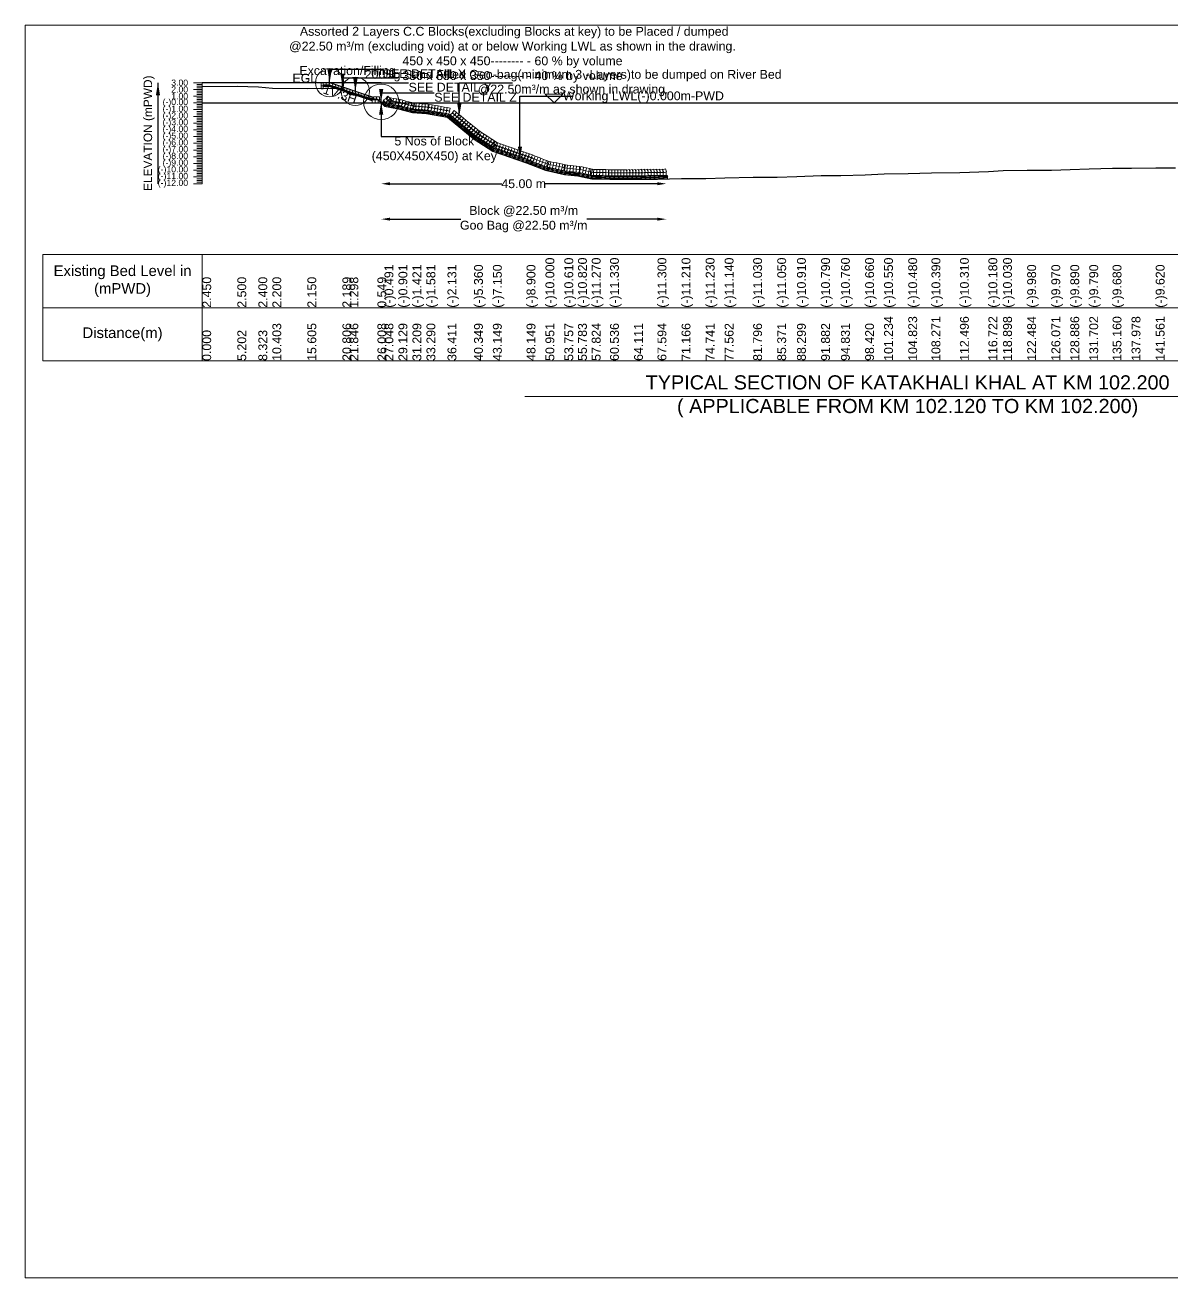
# Model space of a CAD drawing. Header units: inches. Extents: x 89000 to 845000, y -7071 to 31.
# Drawn here: x 250000 to 256471, y -7071 to 0 of the extents above; entities that cross this region are included whole.
import ezdxf

# ---------------------------------------------------------------- set-up
doc = ezdxf.new("R2010")
doc.units = ezdxf.units.IN
doc.header["$LTSCALE"] = 7
doc.header["$MEASUREMENT"] = 0
for name, color, linetype, lineweight in [('Cross section Data Border', 7, 'Continuous', 9), ('Cross Section Labels', 7, 'Continuous', 9), ('Existing_Bed_Level for Xsection', 7, 'Continuous', 25), ('Long Section Labels', 7, 'Continuous', 9)]:
    doc.layers.add(name, color=color, linetype=linetype, lineweight=lineweight)
doc.styles.get("Standard").update_dxf_attribs({"font": 'arial.ttf'})
doc.dimstyles.new('Appron Lebeling Style', dxfattribs={"dimtxt": 50, "dimasz": 50, "dimexe": 0.18, "dimexo": 0.0625, "dimgap": 0.09, "dimtad": 0, "dimtih": 1, "dimtoh": 1, "dimdec": 4, "dimzin": 0, "dimdsep": 46, "dimtxsty": 'Standard', "dimcen": 0.09, "dimse1": 1, "dimse2": 1, "dimadec": 0, "dimazin": 0, "dimtfac": 1, "dimtdec": 4, "dimtofl": 0, "dimtmove": 0, "dimatfit": 3, "dimfxl": 1, "dimtolj": 1, "dimtzin": 0, "dimarcsym": 0})
doc.dimstyles.get("Standard").update_dxf_attribs({"dimtxt": 0.18, "dimasz": 0.18, "dimexe": 0.18, "dimexo": 0.0625, "dimgap": 0.09, "dimtad": 0, "dimtih": 1, "dimtoh": 1, "dimdec": 4, "dimzin": 0, "dimdsep": 46, "dimtxsty": 'Standard', "dimcen": 0.09, "dimadec": 0, "dimazin": 0, "dimtfac": 1, "dimtdec": 4, "dimtofl": 0, "dimtmove": 0, "dimatfit": 3, "dimfxl": 1, "dimtolj": 1, "dimtzin": 0, "dimarcsym": 0})

# ---------------------------------------------------------------- blocks, each defined once
blk = doc.blocks.new('*D283')
at = {"layer": 'Cross Section Labels', "color": 0, "lineweight": -2, "transparency": 16777216}
for p, q in [((252059.2, -895.5), (252689.8, -895.5)), ((253567.6, -895.5), (252937, -895.5))]:
    blk.add_line(p, q, dxfattribs=at)
at = {"layer": 'Cross Section Labels', "color": 0, "transparency": 16777216}
for points in [[(252059.2, -887.1), (252059.2, -903.8), (252009.2, -895.5)], [(253567.6, -887.1), (253567.6, -903.8), (253617.6, -895.5)]]:
    blk.add_solid(points, dxfattribs=at)
at = {"layer": 'Defpoints', "color": 0, "transparency": 16777216}
for p in [(252009.2, -439.5), (253617.6, -867.6), (253617.6, -895.5)]:
    blk.add_point(p, dxfattribs=at)
at = {"layer": 'Cross Section Labels', "color": 0, "transparency": 16777216, "insert": (252813.4, -895.5), "char_height": 50, "attachment_point": 5}
blk.add_mtext('\\A1;45.00 m', dxfattribs=at)
blk = doc.blocks.new('*D284')
at = {"layer": 'Cross Section Labels', "color": 0, "lineweight": -2, "transparency": 16777216}
for p, q in [((252059.2, -1095.5), (252457.8, -1095.5)), ((253567.6, -1095.5), (253169, -1095.5))]:
    blk.add_line(p, q, dxfattribs=at)
at = {"layer": 'Cross Section Labels', "color": 0, "transparency": 16777216}
for points in [[(252059.2, -1087.1), (252059.2, -1103.8), (252009.2, -1095.5)], [(253567.6, -1087.1), (253567.6, -1103.8), (253617.6, -1095.5)]]:
    blk.add_solid(points, dxfattribs=at)
at = {"layer": 'Defpoints', "color": 0, "transparency": 16777216}
for p in [(252009.2, -439.5), (253617.6, -867.6), (253617.6, -1095.5)]:
    blk.add_point(p, dxfattribs=at)
at = {"layer": 'Cross Section Labels', "color": 0, "transparency": 16777216, "insert": (252813.4, -1095.5), "char_height": 50, "attachment_point": 5}
blk.add_mtext('\\A1;Block @22.50 m³/m ^JGoo Bag @22.50 m³/m ', dxfattribs=at)

msp = doc.modelspace()

# ---------------------------------------------------------------- linework, layer by layer
at = {"layer": 'Cross section Data Border'}
msp.add_lwpolyline([(250100, -1295.46), (259059.38323, -1295.46), (259059.38323, -1895.46), (250100, -1895.46)], close=True, dxfattribs=at)
for points in [[(251000, -1295.46), (251000, -1895.46)], [(250100, -1595.46), (259059.38323, -1595.46)]]:
    msp.add_lwpolyline(points, dxfattribs=at)
at = {"layer": 'Cross Section Labels'}
for points in [[(250000, 0), (260000, 0), (260000, -7071), (250000, -7071)], [(252985.1585, -439.46), (253035.1585, -389.46), (252935.1585, -389.46)]]:
    msp.add_lwpolyline(points, close=True, dxfattribs=at)
msp.add_lwpolyline([(252819.69162, -2095.46), (254979.69162, -2095.46), (257139.69162, -2095.46)], dxfattribs=at)
for centre, radius in [((251718.4585, -325.46), 80), ((251863.8085, -373.91), 80), ((252009.1585, -433.76), 100)]:
    msp.add_circle(centre, radius, dxfattribs=at)
at = {"layer": 'Existing_Bed_Level for Xsection'}
for points in [[(252009.1585, -325.46), (251000, -325.46)], [(251000, -346.36), (251197.65854, -344.46), (251316.2653, -348.26), (251395.31732, -355.86), (251592.97586, -357.76), (251790.63461, -356.278), (251830.16074, -390.136), (251988.29339, -418.598), (252027.81928, -458.118), (252106.8999, -473.698), (252185.95192, -493.458), (252265.00395, -499.538), (252383.6107, -520.438), (252533.26677, -643.14), (252639.65022, -711.16), (252829.64908, -777.66), (252936.15537, -819.46), (253042.76369, -842.64), (253119.74557, -850.62), (253197.31634, -867.72), (253300.356, -870), (253436.20436, -870), (253568.57595, -868.86), (253704.29961, -865.44), (253840.14689, -866.2), (253947.37243, -862.78), (254108.24372, -858.6), (254244.09016, -859.36), (254355.36915, -854.04), (254491.52632, -849.48), (254603.5795, -848.34), (254739.96673, -844.54), (254846.88563, -840.36), (254983.27993, -837.7), (255114.31084, -834.28), (255274.84275, -831.24), (255435.4246, -826.3), (255518.11558, -820.6), (255654.38528, -818.7), (255790.69727, -818.32), (255897.67518, -815.28), (256004.67462, -811.48), (256136.07582, -807.3), (256243.16743, -807.3), (256379.32362, -805.02), (256491.24756, -805.78)], [(251966.4085, -408.11), (251720.21353, -326.04501), (251718.4585, -325.46), (251716.60853, -325.46), (251682.40853, -325.46)], [(251682.40853, -336.86), (251716.60853, -336.86), (251966.4085, -420.12666)], [(251682.40853, -340.66), (251715.99187, -340.66), (251961.09187, -422.36)], [(251682.40853, -344.46), (251715.37522, -344.46), (251957.8585, -425.28776)], [(251000, -439.46), (258959.38323, -439.46)]]:
    msp.add_lwpolyline(points, dxfattribs=at)
at = {"layer": 'Long Section Labels'}
for points in [[(251000, -325.46), (250950, -325.46)], [(251000, -334.96), (250970, -334.96)], [(251000, -344.46), (250970, -344.46)], [(251000, -895.46), (251000, -857.46), (251000, -819.46), (251000, -781.46), (251000, -743.46), (251000, -705.46), (251000, -667.46), (251000, -629.46), (251000, -591.46), (251000, -553.46), (251000, -515.46), (251000, -477.46), (251000, -439.46), (251000, -401.46), (251000, -363.46), (251000, -325.46)], [(251000, -363.46), (250950, -363.46)], [(251000, -401.46), (250950, -401.46)], [(251000, -353.96), (250970, -353.96)], [(251000, -372.96), (250970, -372.96)], [(251000, -382.46), (250970, -382.46)], [(251000, -391.96), (250970, -391.96)], [(251000, -410.96), (250970, -410.96)], [(251000, -420.46), (250970, -420.46)], [(251000, -439.46), (250950, -439.46)], [(251000, -477.46), (250950, -477.46)], [(251000, -429.96), (250970, -429.96)], [(251000, -448.96), (250970, -448.96)], [(251000, -458.46), (250970, -458.46)], [(251000, -467.96), (250970, -467.96)], [(251000, -486.96), (250970, -486.96)], [(251000, -515.46), (250950, -515.46)], [(251000, -553.46), (250950, -553.46)], [(251000, -496.46), (250970, -496.46)], [(251000, -505.96), (250970, -505.96)], [(251000, -524.96), (250970, -524.96)], [(251000, -534.46), (250970, -534.46)], [(251000, -543.96), (250970, -543.96)], [(251000, -562.96), (250970, -562.96)], [(251000, -591.46), (250950, -591.46)], [(251000, -629.46), (250950, -629.46)], [(251000, -572.46), (250970, -572.46)], [(251000, -581.96), (250970, -581.96)], [(251000, -600.96), (250970, -600.96)], [(251000, -610.46), (250970, -610.46)], [(251000, -619.96), (250970, -619.96)], [(251000, -667.46), (250950, -667.46)], [(251000, -705.46), (250950, -705.46)], [(251000, -638.96), (250970, -638.96)], [(251000, -648.46), (250970, -648.46)], [(251000, -657.96), (250970, -657.96)], [(251000, -676.96), (250970, -676.96)], [(251000, -686.46), (250970, -686.46)], [(251000, -695.96), (250970, -695.96)], [(251000, -743.46), (250950, -743.46)], [(251000, -714.96), (250970, -714.96)], [(251000, -724.46), (250970, -724.46)], [(251000, -733.96), (250970, -733.96)], [(251000, -752.96), (250970, -752.96)], [(251000, -762.46), (250970, -762.46)], [(251000, -771.96), (250970, -771.96)], [(251000, -781.46), (250950, -781.46)], [(251000, -819.46), (250950, -819.46)], [(251000, -790.96), (250970, -790.96)], [(251000, -800.46), (250970, -800.46)], [(251000, -809.96), (250970, -809.96)], [(251000, -828.96), (250970, -828.96)], [(251000, -838.46), (250970, -838.46)], [(251000, -847.96), (250970, -847.96)], [(251000, -857.46), (250950, -857.46)], [(251000, -895.46), (250950, -895.46)], [(251000, -866.96), (250970, -866.96)], [(251000, -876.46), (250970, -876.46)], [(251000, -885.96), (250970, -885.96)]]:
    msp.add_lwpolyline(points, dxfattribs=at)
for points in [[(251682.40853, -325.46), (251671.00853, -325.46), (251671.00853, -342.56), (251682.40853, -342.56)], [(251682.40853, -342.56), (251671.00853, -342.56), (251671.00853, -359.66), (251682.40853, -359.66)], [(251699.50853, -325.46), (251682.40853, -325.46), (251682.40853, -336.86), (251699.50853, -336.86)], [(251716.60853, -325.46), (251699.50853, -325.46), (251699.50853, -336.86), (251716.60853, -336.86)], [(251736.43601, -331.45251), (251720.21353, -326.04501), (251716.60853, -336.86), (251732.83101, -342.26749)], [(251752.6585, -336.86), (251736.43601, -331.45251), (251732.83101, -342.26749), (251749.0535, -347.67499)], [(251768.88098, -342.26749), (251752.6585, -336.86), (251749.0535, -347.67499), (251765.27598, -353.08248)], [(251785.10346, -347.67499), (251768.88098, -342.26749), (251765.27598, -353.08248), (251781.49847, -358.48998)], [(251801.32595, -353.08248), (251785.10346, -347.67499), (251781.49847, -358.48998), (251797.72095, -363.89747)], [(251817.54843, -358.48998), (251801.32595, -353.08248), (251797.72095, -363.89747), (251813.94344, -369.30497)], [(251833.77092, -363.89747), (251817.54843, -358.48998), (251813.94344, -369.30497), (251830.16592, -374.71246)], [(251849.9934, -369.30497), (251833.77092, -363.89747), (251830.16592, -374.71246), (251846.3884, -380.11996)], [(251866.21589, -374.71246), (251849.9934, -369.30497), (251846.3884, -380.11996), (251862.61089, -385.52745)], [(251882.43837, -380.11996), (251866.21589, -374.71246), (251862.61089, -385.52745), (251878.83337, -390.93495)], [(251898.66085, -385.52745), (251882.43837, -380.11996), (251878.83337, -390.93495), (251895.05586, -396.34244)], [(251914.88334, -390.93495), (251898.66085, -385.52745), (251895.05586, -396.34244), (251911.27834, -401.74994)], [(251931.10582, -396.34244), (251914.88334, -390.93495), (251911.27834, -401.74994), (251927.50083, -407.15743)], [(251947.32831, -401.74994), (251931.10582, -396.34244), (251927.50083, -407.15743), (251943.72331, -412.56493)], [(251963.55079, -407.15743), (251947.32831, -401.74994), (251943.72331, -412.56493), (251959.9458, -417.97242)], [(251974.9585, -422.36), (251957.8585, -422.36), (251957.8585, -439.46), (251974.9585, -439.46)], [(251983.5085, -405.26), (251966.4085, -405.26), (251966.4085, -422.36), (251983.5085, -422.36)], [(251992.0585, -422.36), (251974.9585, -422.36), (251974.9585, -439.46), (251992.0585, -439.46)], [(252000.6085, -405.26), (251983.5085, -405.26), (251983.5085, -422.36), (252000.6085, -422.36)], [(252009.1585, -422.36), (251992.0585, -422.36), (251992.0585, -439.46), (252009.1585, -439.46)], [(252046.63185, -428.88534), (252038.08372, -414.07523), (252023.27361, -422.62336), (252031.82174, -437.43347)], [(252059.13488, -413.66102), (252047.04245, -401.5704), (252034.95183, -413.66282), (252047.04426, -425.75345)], [(252060.71465, -429.97213), (252045.36585, -422.43394), (252037.82766, -437.78274), (252053.17646, -445.32093)], [(252062.61801, -410.3639), (252045.84052, -407.0585), (252042.53511, -423.83599), (252059.31261, -427.14139)], [(252071.22731, -425.75164), (252059.13488, -413.66102), (252047.04426, -425.75345), (252059.13668, -437.84407)], [(252079.3955, -413.6693), (252062.61801, -410.3639), (252059.31261, -427.14139), (252076.0901, -430.4468)], [(252096.173, -416.97471), (252079.3955, -413.6693), (252076.0901, -430.4468), (252092.8676, -433.7522)], [(252112.95049, -420.28011), (252096.173, -416.97471), (252092.8676, -433.7522), (252109.64509, -437.0576)], [(252132.22458, -424.7997), (252115.63499, -420.65293), (252111.48823, -437.24252), (252128.07781, -441.38929)], [(252058.72428, -440.97596), (252050.17615, -426.16585), (252035.36603, -434.71398), (252043.91417, -449.5241)], [(252077.49215, -433.27754), (252062.14335, -425.73935), (252054.60516, -441.08815), (252069.95396, -448.62634)], [(252094.26964, -436.58294), (252078.92084, -429.04475), (252071.38265, -444.39355), (252086.73145, -451.93174)], [(252111.04714, -439.88834), (252095.69833, -432.35015), (252088.16015, -447.69895), (252103.50895, -455.23714)], [(252129.33541, -444.28709), (252114.38603, -435.98492), (252106.08386, -450.9343), (252121.03324, -459.23647)], [(252145.925, -448.43385), (252130.97561, -440.13169), (252122.67345, -455.08107), (252137.62283, -463.38324)], [(252148.81416, -428.94647), (252132.22458, -424.7997), (252128.07781, -441.38929), (252144.6674, -445.53605)], [(252162.51458, -452.58062), (252147.5652, -444.27845), (252139.26303, -459.22783), (252154.21241, -467.53)], [(252165.40375, -433.09323), (252148.81416, -428.94647), (252144.6674, -445.53605), (252161.25698, -449.68282)], [(252179.10417, -456.72738), (252164.15478, -448.42522), (252155.85262, -463.3746), (252170.802, -471.67677)], [(252181.99333, -437.24), (252165.40375, -433.09323), (252161.25698, -449.68282), (252177.84657, -453.82958)], [(252195.69375, -460.87415), (252180.74437, -452.57198), (252172.4422, -467.52136), (252187.39158, -475.82353)], [(252198.58292, -441.38676), (252181.99333, -437.24), (252177.84657, -453.82958), (252194.43615, -457.97635)], [(252207.15171, -461.01451), (252191.02355, -455.33187), (252185.34091, -471.46003), (252201.46907, -477.14267)], [(252206.7381, -441.31845), (252189.68845, -440.00714), (252188.37714, -457.05679), (252205.42679, -458.3681)], [(252224.20135, -462.32582), (252208.07319, -456.64318), (252202.39055, -472.77134), (252218.51872, -478.45398)], [(252223.78775, -442.62977), (252206.7381, -441.31845), (252205.42679, -458.3681), (252222.47643, -459.67941)], [(252241.251, -463.63713), (252225.12284, -457.95449), (252219.4402, -474.08265), (252235.56836, -479.76529)], [(252240.83739, -443.94108), (252223.78775, -442.62977), (252222.47643, -459.67941), (252239.52608, -460.99073)], [(252258.30065, -464.94844), (252242.17249, -459.2658), (252236.48985, -475.39397), (252252.61801, -481.07661)], [(252257.88704, -445.25239), (252240.83739, -443.94108), (252239.52608, -460.99073), (252256.57573, -462.30204)], [(252275.3503, -466.25975), (252259.22213, -460.57712), (252253.53949, -476.70528), (252269.66766, -482.38792)], [(252274.93669, -446.5637), (252257.88704, -445.25239), (252256.57573, -462.30204), (252273.62537, -463.61335)], [(252295.38638, -470.39468), (252279.88917, -463.16652), (252272.66101, -478.66373), (252288.15822, -485.8919)], [(252296.89524, -450.75215), (252280.0547, -447.78464), (252277.08718, -464.62518), (252293.92772, -467.59269)], [(252312.22692, -473.3622), (252296.72971, -466.13403), (252289.50155, -481.63125), (252304.99876, -488.85941)], [(252313.73578, -453.71967), (252296.89524, -450.75215), (252293.92772, -467.59269), (252310.76826, -470.56021)], [(252329.06747, -476.32971), (252313.57025, -469.10155), (252306.34209, -484.59876), (252321.8393, -491.82693)], [(252330.57632, -456.68718), (252313.73578, -453.71967), (252310.76826, -470.56021), (252327.60881, -473.52772)], [(252345.90801, -479.29723), (252330.41079, -472.06906), (252323.18263, -487.56628), (252338.67985, -494.79444)], [(252347.41686, -459.6547), (252330.57632, -456.68718), (252327.60881, -473.52772), (252344.44935, -476.49524)], [(252362.74855, -482.26474), (252347.25133, -475.03658), (252340.02317, -490.53379), (252355.52039, -497.76196)], [(252364.25741, -462.62221), (252347.41686, -459.6547), (252344.44935, -476.49524), (252361.28989, -479.46275)], [(252379.58909, -485.23226), (252364.09188, -478.00409), (252356.86372, -493.50131), (252372.36093, -500.72947)], [(252381.09795, -465.58973), (252364.25741, -462.62221), (252361.28989, -479.46275), (252378.13043, -482.43027)], [(252396.42963, -488.19977), (252380.93242, -480.97161), (252373.70426, -496.46882), (252389.20147, -503.69699)], [(252397.93849, -468.55724), (252381.09795, -465.58973), (252378.13043, -482.43027), (252394.97097, -485.39778)], [(252434.75495, -493.08409), (252421.53138, -482.24218), (252410.68946, -495.46575), (252423.91303, -506.30766)], [(252447.97852, -503.92601), (252434.75495, -493.08409), (252423.91303, -506.30766), (252437.1366, -517.14958)], [(252423.81084, -509.46494), (252413.84673, -495.56794), (252399.94973, -505.53204), (252409.91384, -519.42904)], [(252437.03441, -520.30685), (252427.0703, -506.40985), (252413.1733, -516.37396), (252423.13741, -530.27096)], [(252450.25798, -531.14877), (252440.29387, -517.25177), (252426.39688, -527.21588), (252436.36098, -541.11288)], [(252461.20209, -514.76793), (252447.97852, -503.92601), (252437.1366, -517.14958), (252450.36017, -527.9915)], [(252463.48155, -541.99069), (252453.51745, -528.09369), (252439.62045, -538.0578), (252449.58455, -551.95479)], [(252474.42566, -525.60984), (252461.20209, -514.76793), (252450.36017, -527.9915), (252463.58374, -538.83341)], [(252476.70512, -552.8326), (252466.74102, -538.93561), (252452.84402, -548.89971), (252462.80812, -562.79671)], [(252487.64923, -536.45176), (252474.42566, -525.60984), (252463.58374, -538.83341), (252476.80732, -549.67533)], [(252489.92869, -563.67452), (252479.96459, -549.77752), (252466.06759, -559.74163), (252476.0317, -573.63863)], [(252500.8728, -547.29368), (252487.64923, -536.45176), (252476.80732, -549.67533), (252490.03089, -560.51725)], [(252503.15227, -574.51644), (252493.18816, -560.61944), (252479.29116, -570.58355), (252489.25527, -584.48055)], [(252514.09637, -558.13559), (252500.8728, -547.29368), (252490.03089, -560.51725), (252503.25446, -571.35917)], [(252527.31995, -568.97751), (252514.09637, -558.13559), (252503.25446, -571.35917), (252516.47803, -582.20108)], [(252516.37584, -585.35836), (252506.41173, -571.46136), (252492.51473, -581.42546), (252502.47884, -595.32246)], [(252529.59941, -596.20027), (252519.6353, -582.30327), (252505.7383, -592.26738), (252515.70241, -606.16438)], [(252540.54352, -579.81943), (252527.31995, -568.97751), (252516.47803, -582.20108), (252529.7016, -593.043)], [(252542.82298, -607.04219), (252532.85887, -593.14519), (252518.96187, -603.1093), (252528.92598, -617.0063)], [(252553.76709, -590.66135), (252540.54352, -579.81943), (252529.7016, -593.043), (252542.92517, -603.88492)], [(252556.04655, -617.88411), (252546.08244, -603.98711), (252532.18545, -613.95121), (252542.14955, -627.84821)], [(252566.99066, -601.50326), (252553.76709, -590.66135), (252542.92517, -603.88492), (252556.14874, -614.72683)], [(252567.32513, -624.5919), (252555.79583, -611.96316), (252543.16709, -623.49247), (252554.69639, -636.12121)], [(252576.26684, -607.03766), (252561.85998, -597.82613), (252552.64845, -612.23299), (252567.05531, -621.44452)], [(252581.732, -633.80344), (252570.20269, -621.1747), (252557.57395, -632.704), (252569.10326, -645.33274)], [(252590.6737, -616.24919), (252576.26684, -607.03766), (252567.05531, -621.44452), (252581.46217, -630.65606)], [(252596.13886, -643.01497), (252584.60955, -630.38623), (252571.98081, -641.91554), (252583.51012, -654.54428)], [(252605.08056, -625.46073), (252590.6737, -616.24919), (252581.46217, -630.65606), (252595.86903, -639.86759)], [(252619.48743, -634.67226), (252605.08056, -625.46073), (252595.86903, -639.86759), (252610.27589, -649.07912)], [(252633.89429, -643.88379), (252619.48743, -634.67226), (252610.27589, -649.07912), (252624.68275, -658.29066)], [(252610.54572, -652.2265), (252599.01641, -639.59776), (252586.38767, -651.12707), (252597.91698, -663.75581)], [(252624.95258, -661.43804), (252613.42327, -648.8093), (252600.79453, -660.3386), (252612.32384, -672.96734)], [(252639.35944, -670.64957), (252627.83014, -658.02083), (252615.2014, -669.55013), (252626.7307, -682.17888)], [(252648.30115, -653.09533), (252633.89429, -643.88379), (252624.68275, -658.29066), (252639.08962, -667.50219)], [(252653.7663, -679.8611), (252642.237, -667.23236), (252629.60826, -678.76167), (252641.13756, -691.39041)], [(252662.32495, -683.10173), (252648.19895, -673.46503), (252638.56225, -687.59103), (252652.68825, -697.22773)], [(252662.70801, -662.30686), (252648.30115, -653.09533), (252639.08962, -667.50219), (252653.49648, -676.71372)], [(252666.98712, -663.96094), (252650.84715, -658.31192), (252645.19813, -674.45189), (252661.3381, -680.10091)], [(252678.46492, -688.75075), (252664.33892, -679.11405), (252654.70221, -693.24005), (252668.82822, -702.87676)], [(252683.12709, -669.60996), (252666.98712, -663.96094), (252661.3381, -680.10091), (252677.47806, -685.74993)], [(252694.60489, -694.39977), (252680.47888, -684.76307), (252670.84218, -698.88908), (252684.96819, -708.52578)], [(252699.26705, -675.25899), (252683.12709, -669.60996), (252677.47806, -685.74993), (252693.61803, -691.39895)], [(252710.74485, -700.0488), (252696.61885, -690.4121), (252686.98215, -704.5381), (252701.10815, -714.1748)], [(252715.40702, -680.90801), (252699.26705, -675.25899), (252693.61803, -691.39895), (252709.758, -697.04798)], [(252726.88482, -705.69782), (252712.75882, -696.06112), (252703.12212, -710.18712), (252717.24812, -719.82382)], [(252731.54699, -686.55703), (252715.40702, -680.90801), (252709.758, -697.04798), (252725.89796, -702.697)], [(252743.02479, -711.34684), (252728.89879, -701.71014), (252719.26208, -715.83614), (252733.38809, -725.47285)], [(252747.68695, -692.20605), (252731.54699, -686.55703), (252725.89796, -702.697), (252742.03793, -708.34602)], [(252763.82692, -697.85508), (252747.68695, -692.20605), (252742.03793, -708.34602), (252758.1779, -713.99504)], [(252779.96689, -703.5041), (252763.82692, -697.85508), (252758.1779, -713.99504), (252774.31787, -719.64407)], [(252796.10686, -709.15312), (252779.96689, -703.5041), (252774.31787, -719.64407), (252790.45783, -725.29309)], [(252759.16476, -716.99587), (252745.03875, -707.35916), (252735.40205, -721.48517), (252749.52806, -731.12187)], [(252775.30472, -722.64489), (252761.17872, -713.00819), (252751.54202, -727.13419), (252765.66802, -736.77089)], [(252791.44469, -728.29391), (252777.31869, -718.65721), (252767.68199, -732.78321), (252781.80799, -742.41991)], [(252807.58466, -733.94293), (252793.45866, -724.30623), (252783.82195, -738.43223), (252797.94796, -748.06894)], [(252812.24682, -714.80214), (252796.10686, -709.15312), (252790.45783, -725.29309), (252806.5978, -730.94211)], [(252823.72463, -739.59196), (252809.59862, -729.95525), (252799.96192, -744.08126), (252814.08792, -753.71796)], [(252828.38679, -720.45117), (252812.24682, -714.80214), (252806.5978, -730.94211), (252822.73777, -736.59113)], [(252839.86459, -745.24098), (252825.73859, -735.60428), (252816.10189, -749.73028), (252830.22789, -759.36698)], [(252844.52676, -726.10019), (252828.38679, -720.45117), (252822.73777, -736.59113), (252838.87774, -742.24016)], [(252856.98496, -751.89192), (252843.22832, -741.73491), (252833.07131, -755.49155), (252846.82795, -765.64856)], [(252862.358, -732.9384), (252846.44002, -726.69115), (252840.19277, -742.60912), (252856.11075, -748.85637)], [(252872.90294, -758.13917), (252859.1463, -747.98216), (252848.98928, -761.7388), (252862.74592, -771.89581)], [(252878.27597, -739.18565), (252862.358, -732.9384), (252856.11075, -748.85637), (252872.02872, -755.10362)], [(252887.94669, -761.35087), (252872.02872, -755.10362), (252865.78147, -771.02159), (252881.69945, -777.26884)], [(252894.19394, -745.4329), (252878.27597, -739.18565), (252872.02872, -755.10362), (252887.94669, -761.35087)], [(252903.86467, -767.59812), (252887.94669, -761.35087), (252881.69945, -777.26884), (252897.61742, -783.51609)], [(252910.11192, -751.68014), (252894.19394, -745.4329), (252887.94669, -761.35087), (252903.86467, -767.59812)], [(252919.78264, -773.84537), (252903.86467, -767.59812), (252897.61742, -783.51609), (252913.53539, -789.76334)], [(252926.02989, -757.92739), (252910.11192, -751.68014), (252903.86467, -767.59812), (252919.78264, -773.84537)], [(252935.70062, -780.09262), (252919.78264, -773.84537), (252913.53539, -789.76334), (252929.45337, -796.01059)], [(252941.94786, -764.17464), (252926.02989, -757.92739), (252919.78264, -773.84537), (252935.70062, -780.09262)], [(252957.86584, -770.42189), (252941.94786, -764.17464), (252935.70062, -780.09262), (252951.61859, -786.33986)], [(252966.4909, -771.22399), (252949.78132, -767.5908), (252946.14814, -784.30038), (252962.85771, -787.93356)], [(252983.20048, -774.85717), (252966.4909, -771.22399), (252962.85771, -787.93356), (252979.56729, -791.56675)], [(252999.91005, -778.49036), (252983.20048, -774.85717), (252979.56729, -791.56675), (252996.27687, -795.19994)], [(252951.61859, -786.33986), (252935.70062, -780.09262), (252929.45337, -796.01059), (252945.37134, -802.25784)], [(252962.85771, -787.93356), (252946.14814, -784.30038), (252942.51495, -801.00995), (252959.22453, -804.64314)], [(252979.56729, -791.56675), (252962.85771, -787.93356), (252959.22453, -804.64314), (252975.9341, -808.27633)], [(252996.27687, -795.19994), (252979.56729, -791.56675), (252975.9341, -808.27633), (252992.64368, -811.90951)], [(253012.98644, -798.83313), (252996.27687, -795.19994), (252992.64368, -811.90951), (253009.35326, -815.5427)], [(253016.61963, -782.12355), (252999.91005, -778.49036), (252996.27687, -795.19994), (253012.98644, -798.83313)], [(253029.69602, -802.46631), (253012.98644, -798.83313), (253009.35326, -815.5427), (253026.06283, -819.17589)], [(253033.32921, -785.75674), (253016.61963, -782.12355), (253012.98644, -798.83313), (253029.69602, -802.46631)], [(253046.4056, -806.0995), (253029.69602, -802.46631), (253026.06283, -819.17589), (253042.77241, -822.80908)], [(253050.03878, -789.38992), (253033.32921, -785.75674), (253029.69602, -802.46631), (253046.4056, -806.0995)], [(253059.35145, -807.68402), (253042.34259, -805.92087), (253040.57944, -822.92973), (253057.5883, -824.69288)], [(253061.1146, -790.67516), (253044.10574, -788.91201), (253042.34259, -805.92087), (253059.35145, -807.68402)], [(253076.36031, -809.44718), (253059.35145, -807.68402), (253057.5883, -824.69288), (253074.59716, -826.45603)], [(253078.12346, -792.43832), (253061.1146, -790.67516), (253059.35145, -807.68402), (253076.36031, -809.44718)], [(253093.36917, -811.21033), (253076.36031, -809.44718), (253074.59716, -826.45603), (253091.60602, -828.21919)], [(253095.13232, -794.20147), (253078.12346, -792.43832), (253076.36031, -809.44718), (253093.36917, -811.21033)], [(253110.37803, -812.97348), (253093.36917, -811.21033), (253091.60602, -828.21919), (253108.61488, -829.98234)], [(253112.14118, -795.96462), (253095.13232, -794.20147), (253093.36917, -811.21033), (253110.37803, -812.97348)], [(253127.38689, -814.73663), (253110.37803, -812.97348), (253108.61488, -829.98234), (253125.62374, -831.74549)], [(253129.15004, -797.72777), (253112.14118, -795.96462), (253110.37803, -812.97348), (253127.38689, -814.73663)], [(253148.10714, -819.51627), (253131.40807, -815.83506), (253127.72687, -832.53412), (253144.42593, -836.21533)], [(253151.78834, -802.8172), (253135.08928, -799.136), (253131.40807, -815.83506), (253148.10714, -819.51627)], [(253164.8062, -823.19747), (253148.10714, -819.51627), (253144.42593, -836.21533), (253161.12499, -839.89653)], [(253168.4874, -806.49841), (253151.78834, -802.8172), (253148.10714, -819.51627), (253164.8062, -823.19747)], [(253181.50526, -826.87868), (253164.8062, -823.19747), (253161.12499, -839.89653), (253177.82406, -843.57774)], [(253185.18647, -810.17961), (253168.4874, -806.49841), (253164.8062, -823.19747), (253181.50526, -826.87868)], [(253198.20433, -830.55988), (253181.50526, -826.87868), (253177.82406, -843.57774), (253194.52312, -847.25895)], [(253201.88553, -813.86082), (253185.18647, -810.17961), (253181.50526, -826.87868), (253198.20433, -830.55988)], [(253208.08842, -831.46943), (253190.99261, -831.09114), (253190.61432, -848.18696), (253207.71014, -848.56524)], [(253208.46671, -814.37361), (253191.37089, -813.99533), (253190.99261, -831.09114), (253208.08842, -831.46943)], [(253225.18424, -831.84771), (253208.08842, -831.46943), (253207.71014, -848.56524), (253224.80595, -848.94353)], [(253225.56252, -814.7519), (253208.46671, -814.37361), (253208.08842, -831.46943), (253225.18424, -831.84771)], [(253242.28005, -832.226), (253225.18424, -831.84771), (253224.80595, -848.94353), (253241.90177, -849.32182)], [(253242.65834, -815.13019), (253225.56252, -814.7519), (253225.18424, -831.84771), (253242.28005, -832.226)], [(253259.37587, -832.60429), (253242.28005, -832.226), (253241.90177, -849.32182), (253258.99758, -849.7001)], [(253259.75416, -815.50847), (253242.65834, -815.13019), (253242.28005, -832.226), (253259.37587, -832.60429)], [(253276.47168, -832.98257), (253259.37587, -832.60429), (253258.99758, -849.7001), (253276.0934, -850.07839)], [(253276.84997, -815.88676), (253259.75416, -815.50847), (253259.37587, -832.60429), (253276.47168, -832.98257)], [(253293.5675, -833.36086), (253276.47168, -832.98257), (253276.0934, -850.07839), (253293.18921, -850.45667)], [(253293.94579, -816.26504), (253276.84997, -815.88676), (253276.47168, -832.98257), (253293.5675, -833.36086)], [(253309.85863, -816.42), (253292.75863, -816.42), (253292.75863, -833.52), (253309.85863, -833.52)], [(253309.85863, -833.52), (253292.75863, -833.52), (253292.75863, -850.62), (253309.85863, -850.62)], [(253326.95863, -816.42), (253309.85863, -816.42), (253309.85863, -833.52), (253326.95863, -833.52)], [(253326.95863, -833.52), (253309.85863, -833.52), (253309.85863, -850.62), (253326.95863, -850.62)], [(253344.05863, -816.42), (253326.95863, -816.42), (253326.95863, -833.52), (253344.05863, -833.52)], [(253344.05863, -833.52), (253326.95863, -833.52), (253326.95863, -850.62), (253344.05863, -850.62)], [(253361.15863, -816.42), (253344.05863, -816.42), (253344.05863, -833.52), (253361.15863, -833.52)], [(253361.15863, -833.52), (253344.05863, -833.52), (253344.05863, -850.62), (253361.15863, -850.62)], [(253378.25863, -816.42), (253361.15863, -816.42), (253361.15863, -833.52), (253378.25863, -833.52)], [(253378.25863, -833.52), (253361.15863, -833.52), (253361.15863, -850.62), (253378.25863, -850.62)], [(253395.35863, -816.42), (253378.25863, -816.42), (253378.25863, -833.52), (253395.35863, -833.52)], [(253395.35863, -833.52), (253378.25863, -833.52), (253378.25863, -850.62), (253395.35863, -850.62)], [(253409.95229, -814.49722), (253393.43585, -818.92634), (253397.86497, -835.44278), (253414.38141, -831.01366)], [(253412.45863, -833.52), (253395.35863, -833.52), (253395.35863, -850.62), (253412.45863, -850.62)], [(253427.05229, -814.49722), (253410.53585, -818.92634), (253414.96497, -835.44278), (253431.48141, -831.01366)], [(253429.55863, -833.52), (253412.45863, -833.52), (253412.45863, -850.62), (253429.55863, -850.62)], [(253443.67402, -814.43083), (253427.19633, -819.00202), (253431.76752, -835.47971), (253448.24521, -830.90852)], [(253446.34408, -833.43132), (253429.24472, -833.57858), (253429.39198, -850.67795), (253446.49135, -850.53069)], [(253460.77339, -814.28357), (253444.2957, -818.85476), (253448.86689, -835.33245), (253465.34458, -830.76126)], [(253463.44345, -833.28406), (253446.34408, -833.43132), (253446.49135, -850.53069), (253463.59071, -850.38343)], [(253477.87275, -814.13631), (253461.39506, -818.7075), (253465.96625, -835.18519), (253482.44394, -830.614)], [(253480.54282, -833.1368), (253463.44345, -833.28406), (253463.59071, -850.38343), (253480.69008, -850.23616)], [(253494.97212, -813.98905), (253478.49443, -818.56024), (253483.06562, -835.03793), (253499.54331, -830.46673)], [(253497.64218, -832.98954), (253480.54282, -833.1368), (253480.69008, -850.23616), (253497.78944, -850.0889)], [(253512.07148, -813.84178), (253495.59379, -818.41297), (253500.16499, -834.89066), (253516.64267, -830.31947)], [(253514.74155, -832.84228), (253497.64218, -832.98954), (253497.78944, -850.0889), (253514.88881, -849.94164)], [(253529.17085, -813.69452), (253512.69316, -818.26571), (253517.26435, -834.7434), (253533.74204, -830.17221)], [(253531.84091, -832.69501), (253514.74155, -832.84228), (253514.88881, -849.94164), (253531.98818, -849.79438)], [(253546.27021, -813.54726), (253529.79253, -818.11845), (253534.36372, -834.59614), (253550.84141, -830.02495)], [(253548.94028, -832.54775), (253531.84091, -832.69501), (253531.98818, -849.79438), (253549.08754, -849.64712)], [(253563.36958, -813.4), (253546.89189, -817.97119), (253551.46308, -834.44888), (253567.94077, -829.87769)], [(253566.03965, -832.40049), (253548.94028, -832.54775), (253549.08754, -849.64712), (253566.18691, -849.49986)], [(253579.54533, -813.06319), (253563.1457, -817.90696), (253567.98946, -834.30659), (253584.3891, -829.46282)], [(253582.53006, -832.0168), (253565.43549, -832.44755), (253565.86624, -849.54213), (253582.96081, -849.11137)], [(253596.6399, -812.63244), (253580.24027, -817.47621), (253585.08404, -833.87584), (253601.48367, -829.03207)], [(253599.62463, -831.58605), (253582.53006, -832.0168), (253582.96081, -849.11137), (253600.05539, -848.68062)], [(253613.73448, -812.20168), (253597.33484, -817.04545), (253602.17861, -833.44508), (253618.57824, -828.60132)], [(253616.71921, -831.15529), (253599.62463, -831.58605), (253600.05539, -848.68062), (253617.14996, -848.24987)]]:
    msp.add_lwpolyline(points, close=True, dxfattribs=at)
for centre, major_axis in [((252020.3853, -446.11756), (8.94302, -8.94169)), ((252024.95287, -441.54931), (8.94302, -8.94169)), ((252029.52044, -436.98106), (8.94302, -8.94169)), ((252039.77662, -457.18168), (12.40789, -2.44453)), ((252041.02533, -450.84351), (12.40789, -2.44453)), ((252042.27403, -444.50535), (12.40789, -2.44453)), ((252064.5924, -462.07074), (12.40789, -2.44453)), ((252065.8411, -455.73257), (12.40789, -2.44453)), ((252067.08981, -449.39441), (12.40789, -2.44453)), ((252089.40817, -466.95979), (12.40789, -2.44453)), ((252090.65688, -460.62163), (12.40789, -2.44453)), ((252091.90559, -454.28347), (12.40789, -2.44453)), ((252114.30784, -472.22032), (12.26892, -3.06676)), ((252115.8744, -465.95315), (12.26892, -3.06676)), ((252117.44095, -459.68597), (12.26892, -3.06676)), ((252138.84568, -478.35385), (12.26892, -3.06676)), ((252140.41223, -472.08668), (12.26892, -3.06676)), ((252141.97879, -465.8195), (12.26892, -3.06676)), ((252163.38352, -484.48738), (12.26892, -3.06676)), ((252164.95007, -478.2202), (12.26892, -3.06676)), ((252166.51663, -471.95303), (12.26892, -3.06676)), ((252187.41867, -490.33127), (12.60916, -0.96979)), ((252187.91405, -483.89029), (12.60916, -0.96979)), ((252188.40944, -477.44931), (12.60916, -0.96979)), ((252212.63699, -492.27085), (12.60916, -0.96979)), ((252213.13237, -485.82987), (12.60916, -0.96979)), ((252213.62776, -479.38889), (12.60916, -0.96979)), ((252237.85531, -494.21042), (12.60916, -0.96979)), ((252238.3507, -487.76944), (12.60916, -0.96979)), ((252238.84608, -481.32847), (12.60916, -0.96979)), ((252263.07363, -496.15), (12.60916, -0.96979)), ((252263.56902, -489.70902), (12.60916, -0.96979)), ((252264.0644, -483.26804), (12.60916, -0.96979)), ((252289.44328, -494.00523), (12.45452, -2.19464)), ((252290.56434, -487.64324), (12.45452, -2.19464)), ((252314.35231, -498.39451), (12.45452, -2.19464)), ((252315.47337, -492.03253), (12.45452, -2.19464)), ((252340.38241, -496.42181), (12.45452, -2.19464)), ((252288.32222, -500.36721), (12.45452, -2.19464)), ((252313.23125, -504.75649), (12.45452, -2.19464)), ((252338.14028, -509.14578), (12.45452, -2.19464)), ((252339.26134, -502.78379), (12.45452, -2.19464)), ((252363.04932, -513.53506), (12.45452, -2.19464)), ((252364.17038, -507.17308), (12.45452, -2.19464)), ((252365.29144, -500.8111), (12.45452, -2.19464)), ((252388.63235, -520.37835), (9.77957, -8.0182)), ((252392.72818, -515.38278), (9.77957, -8.0182)), ((252396.82402, -510.38721), (9.77957, -8.0182)), ((252408.19148, -536.41475), (9.77957, -8.0182)), ((252412.28731, -531.41918), (9.77957, -8.0182)), ((252416.38315, -526.42361), (9.77957, -8.0182)), ((252427.75061, -552.45115), (9.77957, -8.0182)), ((252431.84645, -547.45558), (9.77957, -8.0182)), ((252435.94228, -542.46001), (9.77957, -8.0182)), ((252447.30974, -568.48755), (9.77957, -8.0182)), ((252451.40558, -563.49198), (9.77957, -8.0182)), ((252455.50141, -558.49641), (9.77957, -8.0182)), ((252475.06054, -574.53281), (9.77957, -8.0182)), ((252466.86887, -584.52395), (9.77957, -8.0182)), ((252470.96471, -579.52838), (9.77957, -8.0182)), ((252486.428, -600.56035), (9.77957, -8.0182)), ((252490.52384, -595.56478), (9.77957, -8.0182)), ((252494.61967, -590.56921), (9.77957, -8.0182)), ((252505.98713, -616.59675), (9.77957, -8.0182)), ((252510.08297, -611.60118), (9.77957, -8.0182)), ((252514.17881, -606.60561), (9.77957, -8.0182)), ((252525.54627, -632.63315), (9.77957, -8.0182)), ((252529.6421, -627.63758), (9.77957, -8.0182)), ((252533.73794, -622.64201), (9.77957, -8.0182)), ((252549.15345, -641.79632), (10.65467, -6.81244)), ((252552.63337, -636.35372), (10.65467, -6.81244)), ((252545.67354, -647.23891), (10.65467, -6.81244)), ((252566.98289, -660.86379), (10.65467, -6.81244)), ((252570.4628, -655.4212), (10.65467, -6.81244)), ((252573.94272, -649.97861), (10.65467, -6.81244)), ((252588.29224, -674.48867), (10.65467, -6.81244)), ((252591.77215, -669.04608), (10.65467, -6.81244)), ((252595.25206, -663.60349), (10.65467, -6.81244)), ((252609.60159, -688.11355), (10.65467, -6.81244)), ((252613.0815, -682.67096), (10.65467, -6.81244)), ((252616.56141, -677.22837), (10.65467, -6.81244)), ((252630.91094, -701.73843), (10.65467, -6.81244)), ((252634.39085, -696.29584), (10.65467, -6.81244)), ((252637.87076, -690.85325), (10.65467, -6.81244)), ((252652.8502, -712.35789), (11.9364, -4.17777)), ((252654.98427, -706.26057), (11.9364, -4.17777)), ((252657.11835, -700.16325), (11.9364, -4.17777)), ((252680.99116, -708.51878), (11.9364, -4.17777)), ((252676.723, -720.71343), (11.9364, -4.17777)), ((252678.85708, -714.6161), (11.9364, -4.17777)), ((252700.59581, -729.06896), (11.9364, -4.17777)), ((252702.72988, -722.97164), (11.9364, -4.17777)), ((252704.86396, -716.87432), (11.9364, -4.17777)), ((252724.46861, -737.42449), (11.9364, -4.17777)), ((252726.60269, -731.32717), (11.9364, -4.17777)), ((252728.73676, -725.22985), (11.9364, -4.17777)), ((252748.34142, -745.78002), (11.9364, -4.17777)), ((252750.47549, -739.6827), (11.9364, -4.17777)), ((252752.60957, -733.58538), (11.9364, -4.17777)), ((252772.21422, -754.13555), (11.9364, -4.17777)), ((252774.3483, -748.03823), (11.9364, -4.17777)), ((252776.48237, -741.94091), (11.9364, -4.17777)), ((252796.08703, -762.49109), (11.9364, -4.17777)), ((252798.2211, -756.39376), (11.9364, -4.17777)), ((252800.35518, -750.29644), (11.9364, -4.17777)), ((252819.95983, -770.84662), (11.9364, -4.17777)), ((252822.09391, -764.7493), (11.9364, -4.17777)), ((252824.22798, -758.65198), (11.9364, -4.17777)), ((252843.76523, -779.73024), (11.77223, -4.62019)), ((252846.1253, -773.71679), (11.77223, -4.62019)), ((252848.48537, -767.70333), (11.77223, -4.62019)), ((252869.66975, -782.95716), (11.77223, -4.62019)), ((252872.02982, -776.94371), (11.77223, -4.62019)), ((252867.30968, -788.97062), (11.77223, -4.62019)), ((252890.85413, -798.21099), (11.77223, -4.62019)), ((252893.2142, -792.19754), (11.77223, -4.62019)), ((252895.57428, -786.18408), (11.77223, -4.62019)), ((252914.39858, -807.45137), (11.77223, -4.62019)), ((252916.75866, -801.43791), (11.77223, -4.62019)), ((252919.11873, -795.42446), (11.77223, -4.62019)), ((252937.47949, -816.44243), (12.35766, -2.68694)), ((252938.85202, -810.12993), (12.35766, -2.68694)), ((252940.22456, -803.81742), (12.35766, -2.68694)), ((252962.19481, -821.81632), (12.35766, -2.68694)), ((252963.56734, -815.50381), (12.35766, -2.68694)), ((252964.93988, -809.19131), (12.35766, -2.68694)), ((252986.91013, -827.19021), (12.35766, -2.68694)), ((252988.28266, -820.8777), (12.35766, -2.68694)), ((252989.6552, -814.5652), (12.35766, -2.68694)), ((253011.62545, -832.5641), (12.35766, -2.68694)), ((253012.99798, -826.25159), (12.35766, -2.68694)), ((253014.37052, -819.93908), (12.35766, -2.68694)), ((253036.34077, -837.93798), (12.35766, -2.68694)), ((253037.71331, -831.62548), (12.35766, -2.68694)), ((253039.08584, -825.31297), (12.35766, -2.68694)), ((253061.0182, -841.28497), (12.579, -1.30395)), ((253061.68428, -834.8594), (12.579, -1.30395)), ((253062.35036, -828.43383), (12.579, -1.30395)), ((253086.17619, -843.89286), (12.579, -1.30395)), ((253086.84227, -837.4673), (12.579, -1.30395)), ((253087.50835, -831.04173), (12.579, -1.30395)), ((253111.33419, -846.50076), (12.579, -1.30395)), ((253112.00027, -840.07519), (12.579, -1.30395)), ((253112.66634, -833.64962), (12.579, -1.30395)), ((253136.55552, -851.0181), (12.34989, -2.72246)), ((253137.9462, -844.70956), (12.34989, -2.72246)), ((253139.33688, -838.40103), (12.34989, -2.72246)), ((253162.64597, -850.15448), (12.34989, -2.72246)), ((253164.03665, -843.84594), (12.34989, -2.72246)), ((253188.73642, -849.29086), (12.34989, -2.72246)), ((253210.61715, -851.86036), (12.64331, -0.27976)), ((253614.49619, -851.54776), (12.64239, 0.31857)), ((253161.25529, -856.46301), (12.34989, -2.72246)), ((253185.95507, -861.90793), (12.34989, -2.72246)), ((253187.34574, -855.59939), (12.34989, -2.72246)), ((253210.33134, -864.7772), (12.64331, -0.27976)), ((253210.47425, -858.31878), (12.64331, -0.27976)), ((253235.61795, -865.33672), (12.64331, -0.27976)), ((253235.76086, -858.87831), (12.64331, -0.27976)), ((253235.90376, -852.41989), (12.64331, -0.27976)), ((253260.90456, -865.89625), (12.64331, -0.27976)), ((253261.04747, -859.43783), (12.64331, -0.27976)), ((253261.19038, -852.97941), (12.64331, -0.27976)), ((253286.19117, -866.45578), (12.64331, -0.27976)), ((253286.33408, -859.99736), (12.64331, -0.27976)), ((253286.47699, -853.53894), (12.64331, -0.27976)), ((253311.40903, -853.85), (12.6464, 0)), ((253311.40903, -860.31), (12.6464, 0)), ((253311.40903, -866.77), (12.6464, 0)), ((253336.70183, -853.85), (12.6464, 0)), ((253336.70183, -860.31), (12.6464, 0)), ((253336.70183, -866.77), (12.6464, 0)), ((253361.99463, -853.85), (12.6464, 0)), ((253361.99463, -860.31), (12.6464, 0)), ((253361.99463, -866.77), (12.6464, 0)), ((253387.28743, -853.85), (12.6464, 0)), ((253387.28743, -860.31), (12.6464, 0)), ((253387.28743, -866.77), (12.6464, 0)), ((253412.58023, -853.85), (12.6464, 0)), ((253412.58023, -860.31), (12.6464, 0)), ((253412.58023, -866.77), (12.6464, 0)), ((253437.73389, -853.83623), (12.64593, 0.10891)), ((253437.78952, -860.29599), (12.64593, 0.10891)), ((253437.84515, -866.75575), (12.64593, 0.10891)), ((253463.02575, -853.61841), (12.64593, 0.10891)), ((253463.08138, -860.07817), (12.64593, 0.10891)), ((253463.13701, -866.53793), (12.64593, 0.10891)), ((253488.31761, -853.4006), (12.64593, 0.10891)), ((253488.37324, -859.86036), (12.64593, 0.10891)), ((253488.42888, -866.32012), (12.64593, 0.10891)), ((253513.60947, -853.18278), (12.64593, 0.10891)), ((253513.66511, -859.64254), (12.64593, 0.10891)), ((253513.72074, -866.1023), (12.64593, 0.10891)), ((253538.90134, -852.96496), (12.64593, 0.10891)), ((253538.95697, -859.42472), (12.64593, 0.10891)), ((253539.0126, -865.88448), (12.64593, 0.10891)), ((253564.1932, -852.74715), (12.64593, 0.10891)), ((253564.24883, -859.20691), (12.64593, 0.10891)), ((253564.30446, -865.66667), (12.64593, 0.10891)), ((253589.21142, -852.1849), (12.64239, 0.31857)), ((253589.37415, -858.64285), (12.64239, 0.31857)), ((253589.53688, -865.1008), (12.64239, 0.31857)), ((253614.65892, -858.00571), (12.64239, 0.31857)), ((253614.82165, -864.46366), (12.64239, 0.31857))]:
    msp.add_ellipse(centre, major_axis=major_axis, ratio=0.255, dxfattribs=at)

# ---------------------------------------------------------------- texts
at = {"layer": 'Cross section Data Border', "char_height": 60, "width": 800, "attachment_point": 5}
for s, insert in [('Existing Bed Level in (mPWD)', (250550, -1445.46)), ('Distance(m)', (250550, -1745.46))]:
    msp.add_mtext(s, dxfattribs=dict(at, insert=insert))
at = {"layer": 'Cross Section Labels'}
for s, insert, char_height, attachment_point in [(' Assorted 2 Layers C.C Blocks(excluding Blocks at key) to be Placed / dumped^J@22.50 m³/m (excluding void) at or below Working LWL as shown in the drawing.^J450 x 450 x 450-------- - 60 % by volume^J350 x 350 x 350-------- - 40 % by volume', (252750.09452, -325.46), 50, 8), ('EGL', (251648.20853, -325.46), 50, 9), ('Excavation/Filling', (252091.1335, -296.96), 50, 9), ('200Kg Sand Filled Geo-bag(minimum 3 -Layers)to be dumped on River Bed^J@22.50m³/m as shown in drawing.', (253092.43187, -401.46), 50, 8), ('SEE DETAIL X', (252018.4585, -249.46), 50, 1), ('SEE DETAIL Y', (252163.8085, -325.46), 50, 1), ('SEE DETAIL Z', (252309.1585, -382.46), 50, 1), ('Working LWL(-)0.000m-PWD', (253035.1585, -439.46), 50, 7), ('5 Nos of Block ^J(450X450X450) at Key', (252309.1585, -629.46), 50, 2), ('TYPICAL SECTION OF KATAKHALI KHAL AT KM 102.200^J( APPLICABLE FROM KM 102.120 TO KM 102.200)', (254979.69162, -2095.46), 80, 5)]:
    msp.add_mtext(s, dxfattribs=dict(at, insert=insert, char_height=char_height, attachment_point=attachment_point))
at = {"layer": 'Cross Section Labels', "insert": (251785.12517, -367.70998), "char_height": 50, "attachment_point": 2, "rotation": 341.565051177}
msp.add_mtext('1V:3H', dxfattribs=at)
at = {"layer": 'Long Section Labels', "rotation": 90}
for s, insert, char_height, attachment_point in [('ELEVATION (mPWD)', (250700, -610.46), 48, 5), ('(-)10.000', (252936.15537, -1595.46), 50, 1), ('(-)10.610', (253042.76369, -1595.46), 50, 1), ('(-)10.820', (253119.74557, -1595.46), 50, 1), ('(-)11.270', (253197.31634, -1595.46), 50, 1), ('(-)11.330', (253300.356, -1595.46), 50, 1), ('(-)11.330', (253300.356, -1595.46), 50, 1), ('(-)11.300', (253568.57595, -1595.46), 50, 1), ('(-)11.210', (253704.29961, -1595.46), 50, 1), ('(-)11.230', (253840.14689, -1595.46), 50, 1), ('(-)11.140', (253947.37243, -1595.46), 50, 1), ('(-)11.030', (254108.24372, -1595.46), 50, 1), ('(-)11.050', (254244.09016, -1595.46), 50, 1), ('(-)10.910', (254355.36915, -1595.46), 50, 1), ('(-)10.790', (254491.52632, -1595.46), 50, 1), ('(-)10.760', (254603.5795, -1595.46), 50, 1), ('(-)10.660', (254739.96673, -1595.46), 50, 1), ('(-)10.550', (254846.88563, -1595.46), 50, 1), ('(-)10.480', (254983.27993, -1595.46), 50, 1), ('(-)10.390', (255114.31084, -1595.46), 50, 1), ('(-)10.310', (255274.84275, -1595.46), 50, 1), ('(-)10.180', (255435.4246, -1595.46), 50, 1), ('(-)10.030', (255518.11558, -1595.46), 50, 1), ('(-)0.491', (252027.81928, -1595.46), 50, 1), ('(-)0.901', (252106.8999, -1595.46), 50, 1), ('(-)1.421', (252185.95192, -1595.46), 50, 1), ('(-)1.581', (252265.00395, -1595.46), 50, 1), ('(-)2.131', (252383.6107, -1595.46), 50, 1), ('(-)5.360', (252533.26677, -1595.46), 50, 1), ('(-)7.150', (252639.65022, -1595.46), 50, 1), ('(-)8.900', (252829.64908, -1595.46), 50, 1), ('(-)9.980', (255654.38528, -1595.46), 50, 1), ('(-)9.970', (255790.69727, -1595.46), 50, 1), ('(-)9.890', (255897.67518, -1595.46), 50, 1), ('(-)9.790', (256004.67462, -1595.46), 50, 1), ('(-)9.680', (256136.07582, -1595.46), 50, 1), ('(-)9.680', (256136.07582, -1595.46), 50, 1), ('(-)9.620', (256379.32362, -1595.46), 50, 1), ('2.450', (251000, -1595.46), 50, 1), ('2.500', (251197.65854, -1595.46), 50, 1), ('2.400', (251316.2653, -1595.46), 50, 1), ('2.200', (251395.31732, -1595.46), 50, 1), ('2.150', (251592.97586, -1595.46), 50, 1), ('2.189', (251790.63461, -1595.46), 50, 1), ('1.298', (251830.16074, -1595.46), 50, 1), ('0.549', (251988.29339, -1595.46), 50, 1), ('10.403', (251395.31732, -1895.46), 50, 1), ('15.605', (251592.97586, -1895.46), 50, 1), ('20.806', (251790.63461, -1895.46), 50, 1), ('21.846', (251830.16074, -1895.46), 50, 1), ('26.008', (251988.29339, -1895.46), 50, 1), ('27.048', (252027.81928, -1895.46), 50, 1), ('29.129', (252106.8999, -1895.46), 50, 1), ('31.209', (252185.95192, -1895.46), 50, 1), ('33.290', (252265.00395, -1895.46), 50, 1), ('36.411', (252383.6107, -1895.46), 50, 1), ('40.349', (252533.26677, -1895.46), 50, 1), ('43.149', (252639.65022, -1895.46), 50, 1), ('48.149', (252829.64908, -1895.46), 50, 1), ('50.951', (252936.15537, -1895.46), 50, 1), ('53.757', (253042.76369, -1895.46), 50, 1), ('55.783', (253119.74557, -1895.46), 50, 1), ('57.824', (253197.31634, -1895.46), 50, 1), ('60.536', (253300.356, -1895.46), 50, 1), ('64.111', (253436.20436, -1895.46), 50, 1), ('67.594', (253568.57595, -1895.46), 50, 1), ('71.166', (253704.29961, -1895.46), 50, 1), ('74.741', (253840.14689, -1895.46), 50, 1), ('77.562', (253947.37243, -1895.46), 50, 1), ('81.796', (254108.24372, -1895.46), 50, 1), ('85.371', (254244.09016, -1895.46), 50, 1), ('88.299', (254355.36915, -1895.46), 50, 1), ('91.882', (254491.52632, -1895.46), 50, 1), ('94.831', (254603.5795, -1895.46), 50, 1), ('98.420', (254739.96673, -1895.46), 50, 1), ('101.234', (254846.88563, -1895.46), 50, 1), ('104.823', (254983.27993, -1895.46), 50, 1), ('108.271', (255114.31084, -1895.46), 50, 1), ('112.496', (255274.84275, -1895.46), 50, 1), ('116.722', (255435.4246, -1895.46), 50, 1), ('118.898', (255518.11558, -1895.46), 50, 1), ('122.484', (255654.38528, -1895.46), 50, 1), ('126.071', (255790.69727, -1895.46), 50, 1), ('128.886', (255897.67518, -1895.46), 50, 1), ('131.702', (256004.67462, -1895.46), 50, 1), ('135.160', (256136.07582, -1895.46), 50, 1), ('137.978', (256243.16743, -1895.46), 50, 1), ('141.561', (256379.32362, -1895.46), 50, 1), ('0.000', (251000, -1895.46), 50, 1), ('5.202', (251197.65854, -1895.46), 50, 1), ('8.323', (251316.2653, -1895.46), 50, 1)]:
    msp.add_mtext(s, dxfattribs=dict(at, insert=insert, char_height=char_height, attachment_point=attachment_point))
at = {"layer": 'Long Section Labels', "char_height": 35, "attachment_point": 6}
for s, insert in [('3.00', (250920, -325.46)), ('2.00', (250920, -363.46)), ('(-)0.00', (250920, -439.46)), ('1.00', (250920, -401.46)), ('(-)1.00', (250920, -477.46)), ('(-)2.00', (250920, -515.46)), ('(-)3.00', (250920, -553.46)), ('(-)4.00', (250920, -591.46)), ('(-)5.00', (250920, -629.46)), ('(-)6.00', (250920, -667.46)), ('(-)7.00', (250920, -705.46)), ('(-)8.00', (250920, -743.46)), ('(-)9.00', (250920, -781.46)), ('(-)10.00', (250920, -819.46)), ('(-)11.00', (250920, -857.46)), ('(-)12.00', (250920, -895.46))]:
    msp.add_mtext(s, dxfattribs=dict(at, insert=insert))

# ---------------------------------------------------------------- dimensions: what is measured, and where the dimension line sits
at = {"layer": 'Cross Section Labels'}
for base, text, picture, middle in [((253617.63815, -895.46), '45.00 m', '*D283', (252813.39832, -895.46)), ((253617.63815, -1095.46), 'Block @22.50 m³/m ^JGoo Bag @22.50 m³/m ', '*D284', (252813.39832, -1095.46))]:
    dim = msp.add_linear_dim(base=base, p1=(252009.1585, -439.46), p2=(253617.63815, -867.62372), text=text, dimstyle='Appron Lebeling Style', dxfattribs=at)
    dim.commit()
    dim.dimension.update_dxf_attribs({"geometry": picture, "text_midpoint": middle})

# ---------------------------------------------------------------- leaders
at = {"layer": 'Cross Section Labels', "annotation_type": 0, "has_hookline": 1, "hookline_direction": 0}
for points, text_width in [([(251718.4585, -325.46), (251718.4585, -249.46), (252018.3685, -249.46)], 466.13233), ([(251791.1335, -346.265), (251791.1335, -296.96), (252091.0435, -296.96)], 533.32196), ([(251863.8085, -373.91), (251863.8085, -325.46), (252163.7185, -325.46)], 466.03001), ([(252450.09452, -514.83034), (252450.09452, -325.46), (252750.00452, -325.46)], 2510.77763), ([(252009.1585, -433.76), (252009.1585, -382.46), (252309.0685, -382.46)], 460.91405), ([(252792.43187, -757.93458), (252792.43187, -401.46), (253092.34187, -401.46)], 2345.7367), ([(252009.1585, -433.76), (252009.1585, -629.46), (252309.0685, -629.46)], 701.90996)]:
    msp.add_leader(points, dimstyle='Standard', override={"dimasz": 72}, dxfattribs=dict(at, text_width=text_width))
at = {"layer": 'Long Section Labels'}
msp.add_leader([(250750, -325.46), (250750, -895.46)], dimstyle='Standard', override={"dimasz": 72}, dxfattribs=at)

doc.saveas('drawing.dxf')
